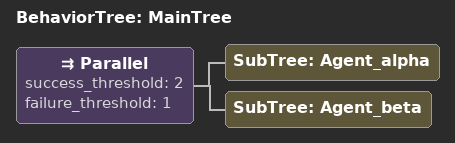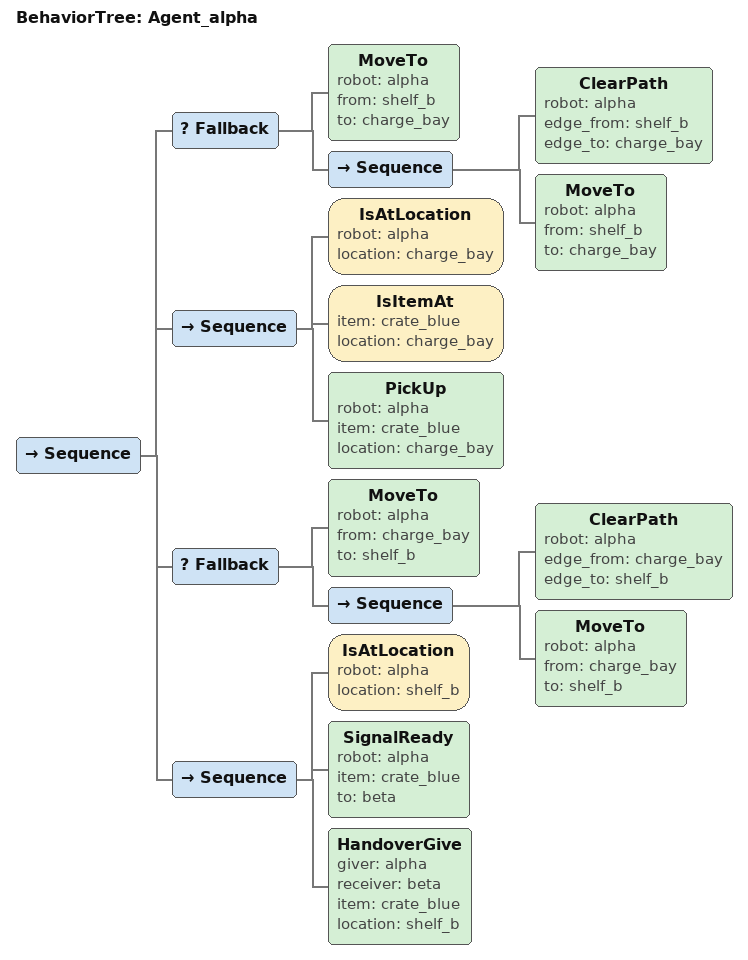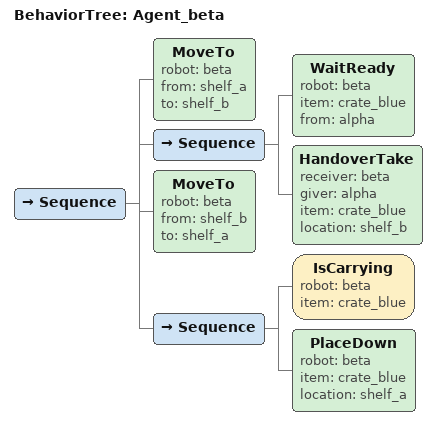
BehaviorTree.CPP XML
<root BTCPP_format="4" main_tree_to_execute="MainTree">
    <BehaviorTree ID="MainTree">
        <Parallel success_threshold="2" failure_threshold="1">
            <SubTree ID="Agent_alpha"/>
            <SubTree ID="Agent_beta"/>
        </Parallel>
    </BehaviorTree>
    <BehaviorTree ID="Agent_alpha">
        <Sequence>
            <Fallback>
                <MoveTo robot="alpha" from="shelf_b" to="charge_bay"/>
                <Sequence>
                    <ClearPath robot="alpha" edge_from="shelf_b" edge_to="charge_bay"/>
                    <MoveTo robot="alpha" from="shelf_b" to="charge_bay"/>
                </Sequence>
            </Fallback>
            <Sequence>
                <IsAtLocation robot="alpha" location="charge_bay"/>
                <IsItemAt item="crate_blue" location="charge_bay"/>
                <PickUp robot="alpha" item="crate_blue" location="charge_bay"/>
            </Sequence>
            <Fallback>
                <MoveTo robot="alpha" from="charge_bay" to="shelf_b"/>
                <Sequence>
                    <ClearPath robot="alpha" edge_from="charge_bay" edge_to="shelf_b"/>
                    <MoveTo robot="alpha" from="charge_bay" to="shelf_b"/>
                </Sequence>
            </Fallback>
            <Sequence>
                <IsAtLocation robot="alpha" location="shelf_b"/>
                <SignalReady robot="alpha" item="crate_blue" to="beta"/>
                <HandoverGive giver="alpha" receiver="beta" item="crate_blue" location="shelf_b"/>
            </Sequence>
        </Sequence>
    </BehaviorTree>
    <BehaviorTree ID="Agent_beta">
        <Sequence>
            <MoveTo robot="beta" from="shelf_a" to="shelf_b"/>
            <Sequence>
                <WaitReady robot="beta" item="crate_blue" from="alpha"/>
                <HandoverTake receiver="beta" giver="alpha" item="crate_blue" location="shelf_b"/>
            </Sequence>
            <MoveTo robot="beta" from="shelf_b" to="shelf_a"/>
            <Sequence>
                <IsCarrying robot="beta" item="crate_blue"/>
                <PlaceDown robot="beta" item="crate_blue" location="shelf_a"/>
            </Sequence>
        </Sequence>
    </BehaviorTree>
</root>
